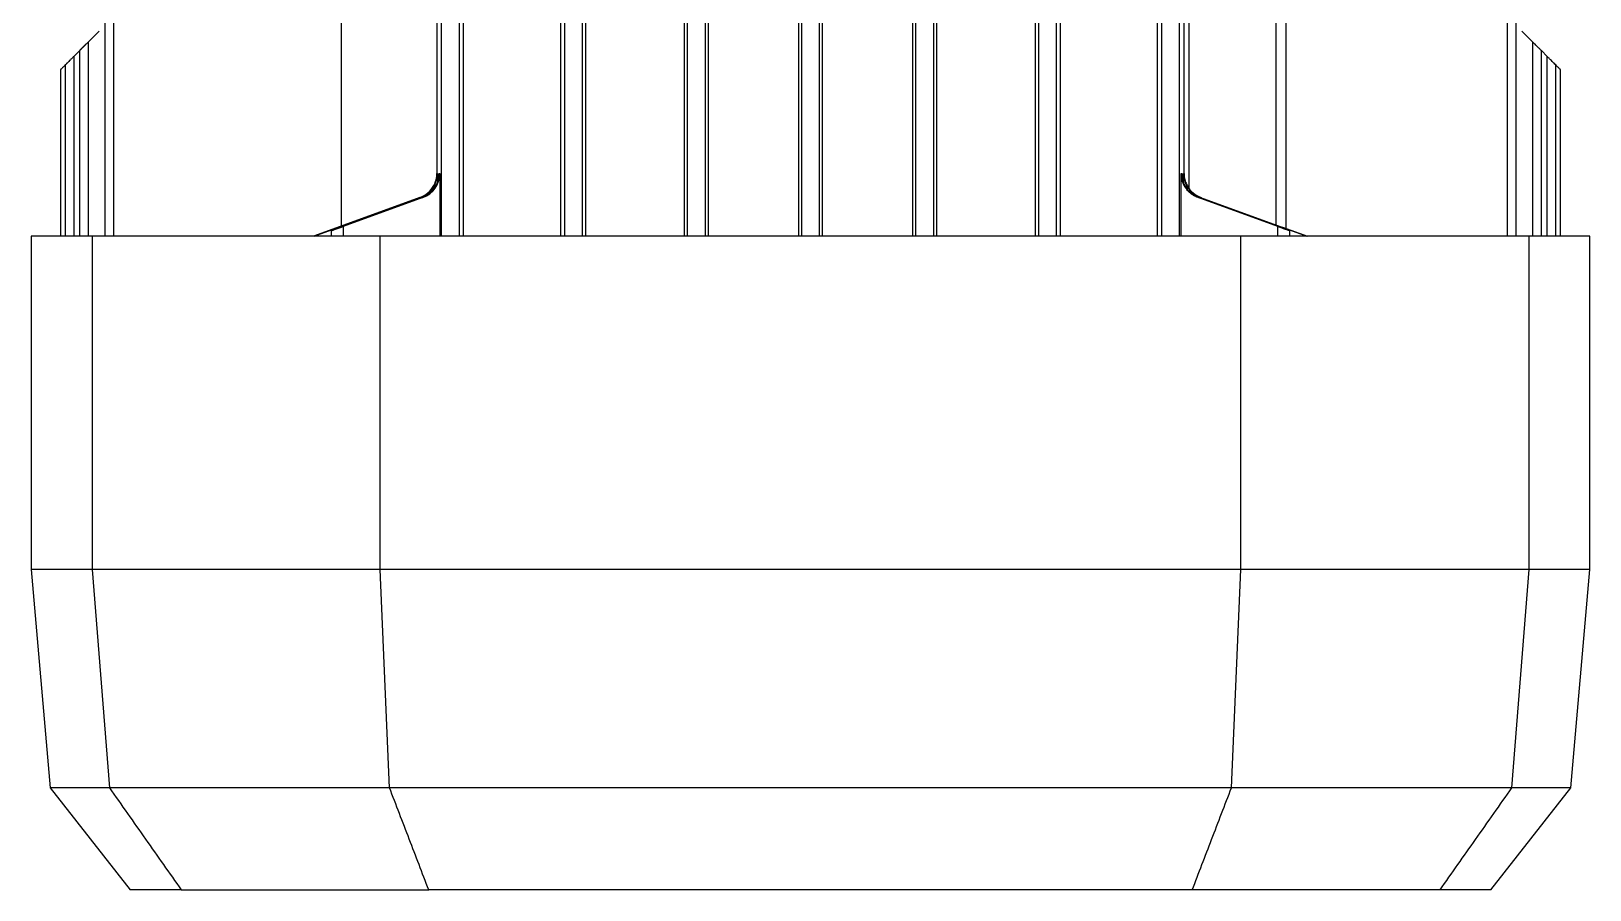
# Model space of a CAD drawing. Header units: millimetres. Extents: x 2 to 418, y 2 to 295.
# Drawn here: x 120.42 to 128.52, y 260.72 to 265.19 of the extents above; entities that cross this region are included whole.
import ezdxf

# ---------------------------------------------------------------- set-up
doc = ezdxf.new("R2010")
doc.units = ezdxf.units.MM

msp = doc.modelspace()

# ---------------------------------------------------------------- linework, layer by layer
at = {"color": 7, "linetype": 'Continuous', "lineweight": 25}
for p, q in [((126.4111, 264.45067), (126.4111, 270.61603)), ((122.02753, 270.58108), (122.02753, 264.17622)), ((122.52524, 270.58108), (122.52524, 264.45067)), ((122.66301, 264.12398), (122.66301, 270.58108)), ((123.17045, 264.12398), (123.17045, 270.58108)), ((123.29875, 270.58108), (123.29875, 264.12398)), ((123.81315, 264.12398), (123.81315, 270.58108)), ((123.93667, 270.58108), (123.93667, 264.12398)), ((124.40739, 264.12398), (124.40739, 270.58108)), ((124.52957, 270.58108), (124.52956, 264.12398)), ((125.00028, 264.12398), (125.00028, 270.58108)), ((125.12381, 270.58108), (125.12381, 264.12398)), ((125.6382, 264.12398), (125.6382, 270.58108)), ((125.7665, 270.58108), (125.7665, 264.12398)), ((126.27394, 264.12398), (126.27394, 270.58108)), ((123.18849, 270.44097), (123.18849, 264.12398)), ((123.2818, 264.12398), (123.2818, 270.44715)), ((125.65515, 270.44715), (125.65515, 264.12398)), ((125.74847, 264.12398), (125.74847, 270.44097)), ((120.79819, 270.40845), (120.79819, 264.12398)), ((122.54849, 264.12398), (122.54849, 270.41248)), ((122.6418, 270.42159), (122.6418, 264.12398)), ((126.29515, 264.12398), (126.29515, 270.42159)), ((126.38847, 264.12398), (126.38847, 270.41248)), ((128.13876, 264.12398), (128.13876, 270.33355)), ((120.71295, 265.13512), (120.76848, 265.19064)), ((128.16848, 265.19064), (128.224, 265.13512)), ((120.6985, 265.12066), (120.63696, 265.05913)), ((120.6672, 265.08937), (120.6672, 264.12398)), ((128.26975, 264.12398), (128.26975, 265.08937)), ((128.29999, 265.05913), (128.26975, 265.08937)), ((120.59121, 265.01338), (120.59121, 264.12398)), ((128.34574, 264.12398), (128.34574, 265.01338)), ((120.56848, 264.99064), (120.56848, 264.12398)), ((128.36848, 264.12398), (128.36848, 264.99064)), ((122.52524, 264.45067), (122.52835, 264.45067)), ((122.52835, 264.45067), (122.52835, 264.40136)), ((122.5378, 264.45067), (122.54067, 264.45067)), ((122.54067, 264.45067), (122.54067, 264.12398)), ((126.39628, 264.45067), (126.39916, 264.45067)), ((126.39628, 264.12398), (126.39628, 264.45067)), ((126.40861, 264.45067), (126.4111, 264.45067)), ((126.40861, 264.40392), (126.40861, 264.45067)), ((122.43727, 264.32538), (121.88403, 264.12398)), ((121.8869, 264.12398), (122.44056, 264.32538)), ((122.45289, 264.32538), (122.03711, 264.17414)), ((122.45008, 264.32538), (122.03711, 264.17504)), ((122.43727, 264.32538), (122.44056, 264.32538)), ((122.45289, 264.32538), (122.45008, 264.32538)), ((126.89984, 264.17414), (126.48406, 264.32538)), ((126.48687, 264.32538), (126.48406, 264.32538)), ((126.89984, 264.17504), (126.48687, 264.32538)), ((126.49639, 264.32538), (127.05006, 264.12398)), ((126.49639, 264.32538), (126.49968, 264.32538)), ((120.41514, 264.12398), (120.41514, 262.39064)), ((120.73255, 264.12398), (120.41514, 264.12398)), ((120.73255, 264.12398), (120.73255, 262.39064)), ((122.2298, 264.12398), (120.73255, 264.12398)), ((121.97502, 264.15199), (121.97502, 264.12398)), ((122.2298, 262.39064), (122.2298, 264.12398)), ((126.70715, 264.12398), (122.2298, 264.12398)), ((126.70715, 262.39064), (126.70715, 264.12398)), ((128.2044, 264.12398), (126.70715, 264.12398)), ((126.92288, 264.17132), (127.05292, 264.12398)), ((126.96193, 264.12398), (126.96193, 264.15199)), ((128.2044, 264.12398), (128.2044, 262.39064)), ((128.52181, 264.12398), (128.2044, 264.12398)), ((128.52181, 262.39064), (128.52181, 264.12398)), ((120.41514, 262.39064), (120.51447, 261.25528)), ((120.73255, 262.39064), (120.41514, 262.39064)), ((122.2298, 262.39064), (120.73255, 262.39064)), ((120.73255, 262.39064), (120.82183, 261.25528)), ((126.70715, 262.39064), (122.2298, 262.39064)), ((122.27874, 261.25528), (122.2298, 262.39064)), ((126.65821, 261.25528), (126.70715, 262.39064)), ((128.2044, 262.39064), (126.70715, 262.39064)), ((128.2044, 262.39064), (128.11512, 261.25528)), ((128.52181, 262.39064), (128.2044, 262.39064)), ((128.42248, 261.25528), (128.52181, 262.39064)), ((120.51447, 261.25528), (120.92957, 260.72398)), ((120.82183, 261.25528), (120.51447, 261.25528)), ((122.27874, 261.25528), (120.82183, 261.25528)), ((126.65821, 261.25528), (122.27874, 261.25528)), ((128.11512, 261.25528), (126.65821, 261.25528)), ((128.00738, 260.72398), (128.42248, 261.25528)), ((128.42248, 261.25528), (128.11512, 261.25528)), ((121.19578, 260.72398), (120.92957, 260.72398)), ((121.19578, 260.72398), (122.48281, 260.72398)), ((126.45414, 260.72398), (122.48281, 260.72398)), ((127.74118, 260.72398), (126.45414, 260.72398)), ((128.00738, 260.72398), (127.74118, 260.72398))]:
    msp.add_line(p, q, dxfattribs=at)
at = {"color": 8, "linetype": 'Continuous', "lineweight": 25}
for p, q in [((126.94056, 270.61603), (126.94056, 264.16488)), ((126.43572, 270.58108), (126.43572, 264.37737)), ((126.89012, 264.18324), (126.89012, 270.58108)), ((123.82849, 264.12398), (123.82849, 270.45862)), ((123.9218, 264.12398), (123.9218, 270.46166)), ((124.42182, 270.46501), (124.42182, 264.12398)), ((124.51513, 264.12398), (124.51513, 270.46501)), ((125.01515, 270.46166), (125.01515, 264.12398)), ((125.10847, 270.45862), (125.10847, 264.12398)), ((120.84394, 270.41248), (120.84394, 264.12398)), ((128.09301, 264.12398), (128.09301, 270.33355)), ((120.71295, 264.12398), (120.71295, 265.13512)), ((128.224, 265.13512), (128.224, 264.12398)), ((120.63696, 265.05913), (120.63696, 264.12398)), ((128.29999, 264.12398), (128.29999, 265.05913)), ((122.03711, 264.17414), (122.03711, 264.12398)), ((126.89984, 264.12398), (126.89984, 264.17414))]:
    msp.add_line(p, q, dxfattribs=at)
at = {"color": 7, "linetype": 'Continuous', "lineweight": 25}
for centre, radius, start, end in [((122.40446, 264.45066), 0.13333, 290.007289, 0.003089), ((122.39166, 264.45065), 0.13332, 290.004912, 331.835701)]:
    msp.add_arc(centre, radius, start, end, dxfattribs=at)
for centre, major_axis, ratio, start_param, end_param in [((122.39493, 264.45067), (0.13341, 0), 0.9994217, 5.0614548, 6.2831853), ((122.40726, 264.45067), (0.13341, 0), 0.9994217, 5.0614548, 6.2831853), ((122.03835, 264.17504), (0.06333, 0.02305), 0.0063106, 1.5881336, 4.6904587)]:
    msp.add_ellipse(centre, major_axis=major_axis, ratio=ratio, start_param=start_param, end_param=end_param, dxfattribs=at)
for points, knots in [([(120.71295, 265.13512), (120.71108, 265.13325), (120.70753, 265.12971), (120.70253, 265.12474), (120.69819, 265.1204), (120.6945, 265.11668), (120.68938, 265.11153), (120.68361, 265.10577), (120.67769, 265.09986), (120.67323, 265.09539), (120.66984, 265.09202), (120.66761, 265.08979), (120.66734, 265.0895), (120.6672, 265.08937)], [0, 0, 0, 0, 0.0904701, 0.1714662, 0.242994, 0.3050626, 0.3576866, 0.5066157, 0.6137352, 0.7106012, 0.8127116, 0.9083989, 1, 1, 1, 1]), ([(120.71295, 265.13512), (120.71108, 265.13325), (120.70753, 265.12971), (120.70253, 265.12474), (120.69819, 265.1204), (120.6945, 265.11668), (120.68938, 265.11153), (120.68361, 265.10577), (120.67769, 265.09986), (120.67323, 265.09539), (120.66984, 265.09202), (120.66761, 265.08979), (120.66734, 265.0895), (120.6672, 265.08937)], [0, 0, 0, 0, 0.0904701, 0.1714662, 0.242994, 0.3050626, 0.3576866, 0.5066157, 0.6137352, 0.7106012, 0.8127116, 0.9083989, 1, 1, 1, 1]), ([(128.26975, 265.08937), (128.26971, 265.08941), (128.26961, 265.08951), (128.26883, 265.0903), (128.26757, 265.09156), (128.2658, 265.09333), (128.26314, 265.09597), (128.25927, 265.09986), (128.25335, 265.10577), (128.24577, 265.11333), (128.23574, 265.12345), (128.22833, 265.13082), (128.224, 265.13512)], [0, 0, 0, 0, 0.0547005, 0.1105037, 0.167961, 0.2275778, 0.2898069, 0.386674, 0.4937965, 0.6427286, 0.7918749, 1, 1, 1, 1]), ([(120.61423, 265.03639), (120.61235, 265.03453), (120.6088, 265.03099), (120.60381, 265.02602), (120.59947, 265.02168), (120.59578, 265.01796), (120.59066, 265.01281), (120.58488, 265.00705), (120.57897, 265.00114), (120.5745, 264.99667), (120.57112, 264.9933), (120.56889, 264.99107), (120.56861, 264.99078), (120.56848, 264.99064)], [0, 0, 0, 0, 0.0904701, 0.1714662, 0.242994, 0.3050626, 0.3576866, 0.5066157, 0.6137352, 0.7106012, 0.8127116, 0.9083989, 1, 1, 1, 1]), ([(120.63696, 265.05913), (120.63509, 265.05726), (120.63154, 265.05372), (120.62654, 265.04875), (120.6222, 265.04441), (120.61851, 265.0407), (120.61339, 265.03555), (120.60762, 265.02979), (120.6017, 265.02387), (120.59724, 265.0194), (120.59386, 265.01603), (120.59163, 265.0138), (120.59135, 265.01352), (120.59121, 265.01338)], [0, 0, 0, 0, 0.0904701, 0.1714662, 0.242994, 0.3050626, 0.3576866, 0.5066157, 0.6137352, 0.7106012, 0.8127116, 0.9083989, 1, 1, 1, 1]), ([(120.63696, 265.05913), (120.63509, 265.05726), (120.63154, 265.05372), (120.62654, 265.04875), (120.6222, 265.04441), (120.61851, 265.0407), (120.61339, 265.03555), (120.60762, 265.02979), (120.6017, 265.02387), (120.59724, 265.0194), (120.59386, 265.01603), (120.59163, 265.0138), (120.59135, 265.01352), (120.59121, 265.01338)], [0, 0, 0, 0, 0.0904701, 0.1714662, 0.242994, 0.3050626, 0.3576866, 0.5066157, 0.6137352, 0.7106012, 0.8127116, 0.9083989, 1, 1, 1, 1]), ([(128.34574, 265.01338), (128.34569, 265.01343), (128.3456, 265.01353), (128.34481, 265.01432), (128.34356, 265.01557), (128.34178, 265.01734), (128.33913, 265.01999), (128.33525, 265.02387), (128.32933, 265.02979), (128.32176, 265.03734), (128.31173, 265.04746), (128.30431, 265.05483), (128.29999, 265.05913)], [0, 0, 0, 0, 0.0547005, 0.1105037, 0.167961, 0.2275778, 0.2898069, 0.386674, 0.4937965, 0.6427286, 0.7918749, 1, 1, 1, 1]), ([(128.36848, 264.99064), (128.36843, 264.99069), (128.36833, 264.99079), (128.36755, 264.99158), (128.36629, 264.99284), (128.36452, 264.9946), (128.36187, 264.99725), (128.35799, 265.00114), (128.35207, 265.00705), (128.3445, 265.01461), (128.33447, 265.02472), (128.32705, 265.0321), (128.32273, 265.03639)], [0, 0, 0, 0, 0.0547005, 0.1105037, 0.167961, 0.2275778, 0.2898069, 0.386674, 0.4937965, 0.6427286, 0.7918749, 1, 1, 1, 1]), ([(122.50919, 264.38773), (122.51423, 264.39698), (122.51822, 264.40689), (122.52378, 264.42823), (122.52524, 264.43936), (122.52524, 264.45067)], [0, 0, 0, 0, 0.5, 0.5, 1, 1, 1, 1]), ([(126.48406, 264.32538), (126.48132, 264.32643), (126.47587, 264.32852), (126.46803, 264.33223), (126.46055, 264.33634), (126.45344, 264.34089), (126.44385, 264.34797), (126.4323, 264.35869), (126.42008, 264.37393), (126.4099, 264.39063), (126.40217, 264.40903), (126.39717, 264.42914), (126.39658, 264.44341), (126.39628, 264.45067)], [0, 0, 0, 0, 0.0541845, 0.1073148, 0.159599, 0.2112554, 0.2625105, 0.3789844, 0.5001415, 0.621095, 0.737752, 0.8664673, 1, 1, 1, 1]), ([(126.39916, 264.45067), (126.39916, 264.42352), (126.4077, 264.39643), (126.43884, 264.35195), (126.46136, 264.33466), (126.48687, 264.32538)], [0, 0, 0, 0, 0.5, 0.5, 1, 1, 1, 1]), ([(126.40861, 264.45067), (126.40866, 264.44773), (126.40876, 264.4419), (126.40957, 264.43326), (126.41088, 264.42482), (126.41272, 264.41659), (126.4161, 264.40516), (126.42223, 264.39064), (126.43239, 264.37395), (126.44461, 264.35869), (126.45927, 264.34514), (126.47647, 264.33357), (126.48967, 264.32814), (126.49639, 264.32538)], [0, 0, 0, 0, 0.0541788, 0.1073028, 0.1595808, 0.2112318, 0.2624828, 0.3789321, 0.5000932, 0.6210425, 0.7377239, 0.866452, 1, 1, 1, 1]), ([(126.4111, 264.45067), (126.41119, 264.44781), (126.41137, 264.44243), (126.4122, 264.43485), (126.41325, 264.4283), (126.41441, 264.42275), (126.41623, 264.41541), (126.41912, 264.40632), (126.42353, 264.39559), (126.42712, 264.38894), (126.42882, 264.38578)], [0, 0, 0, 0, 0.1295806, 0.244169, 0.3437655, 0.4283712, 0.4979889, 0.6808293, 0.8481194, 1, 1, 1, 1]), ([(126.42882, 264.38578), (126.43654, 264.37193), (126.44675, 264.35947), (126.47087, 264.33891), (126.48479, 264.3308), (126.49968, 264.32538)], [0, 0, 0, 0, 0.5, 0.5, 1, 1, 1, 1]), ([(126.89984, 264.17504), (126.90202, 264.17425), (126.90618, 264.17274), (126.91207, 264.1706), (126.91731, 264.16869), (126.92188, 264.16701), (126.92581, 264.16555), (126.93027, 264.1639), (126.93521, 264.16209), (126.9441, 264.1588), (126.95692, 264.15403), (126.96499, 264.15088), (126.95693, 264.1536), (126.94324, 264.15847), (126.93249, 264.16232), (126.92329, 264.16566), (126.91253, 264.16955), (126.90431, 264.17252), (126.89984, 264.17414)], [0, 0, 0, 0, 0.0344465, 0.0658942, 0.0943429, 0.1197929, 0.1422448, 0.1616997, 0.1983924, 0.2329241, 0.3371358, 0.5005081, 0.6636699, 0.7676297, 0.8224165, 0.8701423, 0.9293365, 1, 1, 1, 1]), ([(120.82183, 261.25528), (120.88462, 261.16593), (121.00913, 260.98878), (121.13392, 260.81173), (121.19578, 260.72398)], [0, 0, 0, 0, 0.5043425, 1, 1, 1, 1]), ([(122.48281, 260.72398), (122.44915, 260.81173), (122.38125, 260.98878), (122.31311, 261.16593), (122.27874, 261.25528)], [0, 0, 0, 0, 0.4956575, 1, 1, 1, 1]), ([(126.45414, 260.72398), (126.48769, 260.81144), (126.55559, 260.98848), (126.62373, 261.16564), (126.65821, 261.25528)], [0, 0, 0, 0, 0.49399492, 1, 1, 1, 1]), ([(128.11512, 261.25528), (128.05212, 261.16564), (127.92762, 260.98848), (127.80282, 260.81144), (127.74118, 260.72398)], [0, 0, 0, 0, 0.5060051, 1, 1, 1, 1])]:
    msp.add_open_spline(points, degree=3, knots=knots, dxfattribs=at)

doc.saveas('drawing.dxf')
